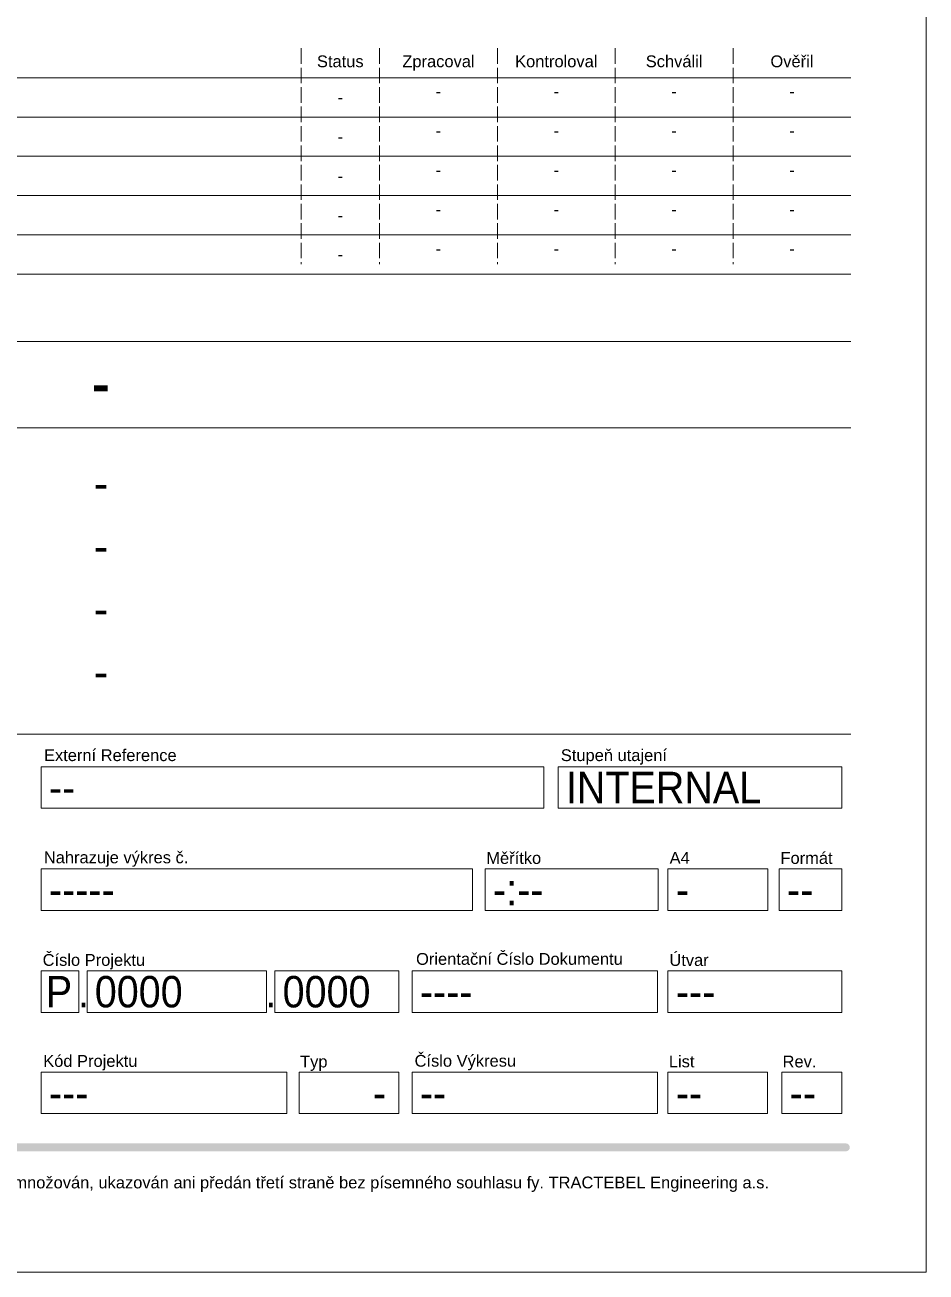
# Paper-space layout 'A3coversheet' of a CAD drawing. Header units: millimetres. Extents: x -333 to 87, y 136 to 433.
# Drawn here: x -27.8 to 86.9, y 136.2 to 295 of the extents above; entities that cross this region are included whole.
import ezdxf
from ezdxf.enums import TextEntityAlignment as Align

# ---------------------------------------------------------------- set-up
doc = ezdxf.new("R2010")
doc.units = ezdxf.units.MM
doc.header["$LTSCALE"] = 0.5
doc.linetypes.add('ACAD_ISO02W100', pattern=[15, 12, -3])
doc.layers.add('Border', color=7, linetype='Continuous', lineweight=0)
doc.layers.add('Border_TextCZ', color=7, linetype='Continuous', lineweight=0)
doc.layers.add('Border_TextCZAtr', color=7, linetype='Continuous')
doc.layers.add('BorderColor', color=7, linetype='Continuous')
doc.styles.add('Arial Unicode', font='ARIALUNI.TTF', dxfattribs={"width": 1.428571, "height": 0.007})
doc.styles.add('Arial_1.5', font='arial.ttf', dxfattribs={"height": 1.5})
doc.styles.add('Arial_4.0', font='arial.ttf', dxfattribs={"width": 0.9, "height": 4})
doc.styles.add('Arial_6.5', font='arial.ttf', dxfattribs={"width": 0.8, "height": 6.5})

# ---------------------------------------------------------------- blocks, each defined once
blk = doc.blocks.new('Flux')
at = {"layer": 'BorderColor', "linetype": 'Continuous', "lineweight": 0, "true_color": 0x00aaff}
h = blk.add_hatch(color=140, dxfattribs=at)
h.dxf.hatch_style = 1
h.paths.add_polyline_path([(-190.25, 0.49, 0.914214), (-190.25, -0.51), (-178.03, -0.51, -0.914214), (-178.03, 0.49)])
at = {"layer": 'BorderColor', "linetype": 'Continuous', "lineweight": 0, "true_color": 0x0078be}
h = blk.add_hatch(color=152, dxfattribs=at)
h.dxf.hatch_style = 1
h.paths.add_polyline_path([(-167.63, -0.51, 0.914214), (-167.63, 0.49), (-178.03, 0.49, 0.914214), (-178.03, -0.51)])
at = {"layer": 'BorderColor', "linetype": 'Continuous', "lineweight": 0, "true_color": 0x37b9c3}
h = blk.add_hatch(color=143, dxfattribs=at)
h.dxf.hatch_style = 1
h.paths.add_polyline_path([(-137.09, -0.51, -0.914214), (-137.09, 0.49), (-167.63, 0.49, -0.914214), (-167.63, -0.51)])
at = {"layer": 'BorderColor', "linetype": 'Continuous', "lineweight": 0, "true_color": 0x005a78}
h = blk.add_hatch(color=146, dxfattribs=at)
h.dxf.hatch_style = 1
h.paths.add_polyline_path([(-137.09, 0.49, 0.914214), (-137.09, -0.51), (-121.35, -0.51, 0.914214), (-121.35, 0.49)])
at = {"layer": 'BorderColor', "linetype": 'Continuous', "lineweight": 0, "true_color": 0x00aaff}
h = blk.add_hatch(color=140, dxfattribs=at)
h.dxf.hatch_style = 1
h.paths.add_polyline_path([(-100.47, -0.51, -0.914214), (-100.47, 0.49), (-121.35, 0.49, -0.914214), (-121.35, -0.51)])
at = {"layer": 'BorderColor', "linetype": 'Continuous', "lineweight": 0, "true_color": 0x0078be}
h = blk.add_hatch(color=152, dxfattribs=at)
h.dxf.hatch_style = 1
h.paths.add_polyline_path([(-100.47, 0.49, 0.914214), (-100.47, -0.51), (-85.42, -0.51, 0.914214), (-85.42, 0.49)])
at = {"layer": 'BorderColor', "linetype": 'Continuous', "lineweight": 0, "true_color": 0x91c896}
h = blk.add_hatch(color=113, dxfattribs=at)
h.dxf.hatch_style = 1
h.paths.add_polyline_path([(-85.42, 0.49, -0.914214), (-85.42, -0.51), (-71.75, -0.51, -0.914214), (-71.75, 0.49)])
at = {"layer": 'BorderColor', "linetype": 'Continuous', "lineweight": 0, "true_color": 0x005a78}
h = blk.add_hatch(color=146, dxfattribs=at)
h.dxf.hatch_style = 1
h.paths.add_polyline_path([(-71.75, 0.49, 0.914214), (-71.75, -0.51), (-53.68, -0.51, 0.914214), (-53.68, 0.49)])
at = {"layer": 'BorderColor', "linetype": 'Continuous', "lineweight": 0, "true_color": 0x37b9c3}
h = blk.add_hatch(color=143, dxfattribs=at)
h.dxf.hatch_style = 1
h.paths.add_polyline_path([(-53.68, 0.49, -0.914214), (-53.68, -0.51), (-42.64, -0.51, -0.914214), (-42.64, 0.49)])
at = {"layer": 'BorderColor', "linetype": 'Continuous', "lineweight": 0, "true_color": 0x0078be}
h = blk.add_hatch(color=152, dxfattribs=at)
h.dxf.hatch_style = 1
h.paths.add_polyline_path([(-42.64, 0.49, 0.914214), (-42.64, -0.51), (-29.31, -0.51, 0.914214), (-29.31, 0.49)])
at = {"layer": 'BorderColor', "linetype": 'Continuous', "lineweight": 0, "true_color": 0x00aaff}
h = blk.add_hatch(color=140, dxfattribs=at)
h.dxf.hatch_style = 1
h.paths.add_polyline_path([(-29.31, 0.49, -0.914214), (-29.31, -0.51), (-0.45, -0.51, 0.914214), (-0.45, 0.49)])
blk = doc.blocks.new('A3coversheet_v03_CZ')
at = {"layer": 'Border'}
blk.add_line((219.58, 152.06), (409.58, 152.06), dxfattribs=at)
at = {"layer": 'Border', "color": 7, "linetype": 'Continuous', "lineweight": 0, "flags": 128}
blk.add_lwpolyline([(0, 0), (420, 0), (420, 297), (0, 297)], close=True, dxfattribs=at)
at = {"layer": 'Border', "linetype": 'ACAD_ISO02W100', "ltscale": 0.33}
for points in [[(340.42, 155.81), (340.42, 128.31)], [(350.42, 155.81), (350.42, 128.31)], [(365.42, 155.81), (365.42, 128.31)], [(380.42, 155.81), (380.42, 128.31)], [(395.42, 155.81), (395.42, 128.31)]]:
    blk.add_lwpolyline(points, dxfattribs=at)
at = {"layer": 'Border'}
for points in [[(219.58, 152.06), (410.42, 152.06)], [(219.58, 147.06), (410.42, 147.06)], [(219.58, 142.06), (410.42, 142.06)], [(219.58, 137.06), (410.42, 137.06)], [(219.58, 132.06), (410.42, 132.06)], [(219.58, 127.06), (410.42, 127.06)], [(219.58, 118.5), (410.42, 118.5)], [(219.58, 107.5), (410.42, 107.5)], [(219.58, 68.5), (410.42, 68.5)]]:
    blk.add_lwpolyline(points, dxfattribs=at)
for points in [[(307.34, 59.05), (371.34, 59.05), (371.34, 64.34), (307.34, 64.34)], [(373.14, 59.05), (409.29, 59.05), (409.29, 64.34), (373.14, 64.34)], [(307.34, 46.05), (362.27, 46.05), (362.27, 51.34), (307.34, 51.34)], [(363.88, 46.05), (385.89, 46.05), (385.89, 51.34), (363.88, 51.34)], [(387.14, 46.05), (399.87, 46.05), (399.87, 51.34), (387.14, 51.34)], [(401.3, 46.05), (409.29, 46.05), (409.29, 51.34), (401.3, 51.34)], [(307.34, 33.05), (312.14, 33.05), (312.14, 38.34), (307.34, 38.34)], [(313.18, 33.05), (336.04, 33.05), (336.04, 38.34), (313.18, 38.34)], [(337.08, 33.05), (352.89, 33.05), (352.89, 38.34), (337.08, 38.34)], [(354.56, 33.05), (385.8, 33.05), (385.8, 38.34), (354.56, 38.34)], [(387.14, 33.05), (409.29, 33.05), (409.29, 38.34), (387.14, 38.34)], [(307.34, 20.17), (338.63, 20.17), (338.63, 25.46), (307.34, 25.46)], [(340.2, 20.17), (352.89, 20.17), (352.89, 25.46), (340.2, 25.46)], [(354.56, 20.17), (385.8, 20.17), (385.8, 25.46), (354.56, 25.46)], [(387.14, 20.17), (399.83, 20.17), (399.83, 25.46), (387.14, 25.46)], [(401.64, 20.17), (409.29, 20.17), (409.29, 25.46), (401.64, 25.46)]]:
    blk.add_lwpolyline(points, close=True, dxfattribs=at)
at = {"layer": 'BorderColor', "color": 7, "linetype": 'Continuous', "lineweight": 0}
blk.add_blockref('Flux', (410.28, 15.89), dxfattribs=at)
at = {"layer": 'Border', "style": 'Arial_4.0', "width": 0.9}
for p in [(312.02, 35.69), (335.88, 35.69)]:
    blk.add_text('.', height=4, dxfattribs=at).set_placement(p, align=Align.MIDDLE_LEFT)
at = {"layer": 'Border_TextCZ', "color": 7, "linetype": 'Continuous', "lineweight": 0, "style": 'Arial_1.5'}
blk.add_text('Status', height=1.5, dxfattribs=at).set_placement((345.42, 154.15), align=Align.MIDDLE_CENTER)
at = {"layer": 'Border_TextCZ', "color": 7, "linetype": 'Continuous', "lineweight": 13, "style": 'Arial_1.5'}
for s, p in [('Zpracoval', (357.92, 154.15)), ('Kontroloval', (372.92, 154.15)), ('Schválil', (387.92, 154.15)), ('Ověřil', (402.92, 154.15))]:
    blk.add_text(s, height=1.5, dxfattribs=at).set_placement(p, align=Align.MIDDLE_CENTER)
at = {"layer": 'Border_TextCZ', "color": 7, "linetype": 'Continuous', "lineweight": 0}
for s, style, p in [('Externí Reference', 'Arial_1.5', (307.7, 65.81)), ('Stupeň utajení', 'Arial Unicode', (373.5, 65.81)), ('Nahrazuje výkres č.', 'Arial_1.5', (307.68, 52.8)), ('Měřítko', 'Arial_1.5', (364.01, 52.72)), ('A4', 'Arial_1.5', (387.35, 52.74)), ('Formát', 'Arial_1.5', (401.46, 52.72)), ('Číslo Projektu', 'Arial_1.5', (307.53, 39.74)), ('Orientační Číslo Dokumentu', 'Arial_1.5', (355.07, 39.87)), ('Útvar', 'Arial_1.5', (387.32, 39.73)), ('Kód Projektu', 'Arial_1.5', (307.6, 26.88)), ('Typ', 'Arial_1.5', (340.3, 26.81)), ('Číslo Výkresu', 'Arial_1.5', (354.88, 26.9)), ('List', 'Arial_1.5', (387.25, 26.82)), ('Rev.', 'Arial_1.5', (401.73, 26.81)), ('UPOZORNĚNÍ! Tento výkres je majetkem fy. TRACTEBEL Engineering a.s. Nesmí být rozmnožován, ukazován ani předán třetí straně bez písemného souhlasu fy. TRACTEBEL Engineering a.s.', 'Arial Unicode', (219.85, 11.41))]:
    blk.add_text(s, height=1.5, dxfattribs=dict(at, style=style)).set_placement(p, align=Align.MIDDLE_LEFT)
at = {"layer": 'Border_TextCZAtr', "style": 'Arial_1.5'}
for tag, p in [('name1-5', (357.92, 149.56)), ('name2-5', (372.92, 149.56)), ('name3-5', (387.92, 149.56)), ('name4-5', (402.92, 149.56)), ('name2-4', (372.92, 144.56)), ('name3-4', (387.92, 144.56)), ('name1-4', (357.92, 144.56)), ('name4-4', (402.92, 144.56)), ('name1-3', (357.92, 139.56)), ('name2-3', (372.92, 139.56)), ('name3-3', (387.92, 139.56)), ('name4-3', (402.92, 139.56)), ('name1-2', (357.92, 134.56)), ('name2-2', (372.92, 134.56)), ('name3-2', (387.92, 134.56)), ('name4-2', (402.92, 134.56)), ('name1-1', (357.92, 129.56)), ('name2-1', (372.92, 129.56)), ('name3-1', (387.92, 129.56)), ('name4-1', (402.92, 129.56))]:
    blk.add_attdef(tag, text='', height=1.5, dxfattribs=at).set_placement(p, align=Align.CENTER)
for tag, p in [('rev-5', (223.5, 149.56)), ('date-5', (234.92, 149.56)), ('status-5', (345.42, 149.56)), ('rev-4', (223.5, 144.56)), ('date-4', (234.92, 144.56)), ('status-4', (345.42, 144.56)), ('rev-3', (223.5, 139.56)), ('date-3', (234.92, 139.56)), ('status-3', (345.42, 139.56)), ('rev-2', (223.5, 134.56)), ('date-2', (234.92, 134.56)), ('status-2', (345.42, 134.56)), ('rev-1', (223.5, 129.56)), ('date-1', (234.92, 129.56)), ('status-1', (345.42, 129.56))]:
    blk.add_attdef(tag, text='', height=1.5, dxfattribs=at).set_placement(p, align=Align.MIDDLE)
for tag, p in [('description-5', (243.42, 149.56)), ('description-4', (243.42, 144.56)), ('description-3', (243.42, 139.56)), ('description-2', (243.42, 134.56)), ('description-1', (243.42, 129.56))]:
    blk.add_attdef(tag, text='', height=1.5, dxfattribs=at).set_placement(p, align=Align.MIDDLE_LEFT)
at = {"layer": 'Border_TextCZAtr', "style": 'Arial_6.5', "width": 0.8}
blk.add_attdef('SUBJECT1', text='', height=6.5, dxfattribs=at).set_placement((314.94, 113.25), align=Align.MIDDLE_CENTER)
at = {"layer": 'Border_TextCZAtr', "style": 'Arial_4.0'}
for tag, p in [('SUBJECT2', (314.94, 100.42)), ('SUBJECT3', (314.94, 92.42)), ('SUBJECT4', (314.94, 84.42)), ('SUBJECT5', (314.94, 76.42))]:
    blk.add_attdef(tag, text='', height=4, dxfattribs=at).set_placement(p, align=Align.MIDDLE_CENTER)
at = {"layer": 'Border_TextCZAtr', "style": 'Arial_4.0', "width": 0.9}
for tag, p in [('EXTREF', (308.34, 61.7)), ('CONFIDENT', (374.14, 61.7)), ('scale', (364.88, 48.7)), ('sheet', (388.14, 48.7)), ('size', (402.3, 48.7)), ('REPLACES', (308.34, 48.7)), ('TYPPROJ', (307.94, 35.69)), ('PROJ_NUM', (314.18, 35.69)), ('TASK', (338.08, 35.69)), ('OCD', (355.56, 35.69)), ('ISSUER', (388.14, 35.69)), ('INDICATOR', (308.34, 22.81)), ('X', (349.57, 22.81)), ('NUMBER', (355.56, 22.81)), ('FOLIO', (388.14, 22.81)), ('REV', (402.64, 22.81))]:
    blk.add_attdef(tag, text='', height=4, dxfattribs=at).set_placement(p, align=Align.MIDDLE_LEFT)
at = {"layer": 'Border_TextCZAtr', "color": 7, "linetype": 'Continuous', "lineweight": 0, "style": 'Arial_4.0', "width": 0.9, "flags": 10}
blk.add_attdef('TP-', text='', height=4, dxfattribs=at).set_placement((341.2, 22.81), align=Align.MIDDLE_LEFT)

psp = doc.layouts.new('A3coversheet')

# ---------------------------------------------------------------- block references
at = {"layer": 'Border'}
ref = psp.add_blockref('A3coversheet_v03_CZ', (-333.08, 136.18), dxfattribs=at)
ref.add_attrib('SUBJECT1', '-', dxfattribs={"layer": 'Border_TextCZAtr', "height": 6.5, "style": 'Arial_6.5', "width": 0.8}).set_placement((-18.14, 249.44), align=Align.MIDDLE_CENTER)
ref.add_attrib('SUBJECT2', '-', dxfattribs={"layer": 'Border_TextCZAtr', "height": 4, "style": 'Arial_4.0'}).set_placement((-18.14, 236.6), align=Align.MIDDLE_CENTER)
ref.add_attrib('SUBJECT3', '-', dxfattribs={"layer": 'Border_TextCZAtr', "height": 4, "style": 'Arial_4.0'}).set_placement((-18.14, 228.6), align=Align.MIDDLE_CENTER)
ref.add_attrib('SUBJECT4', '-', dxfattribs={"layer": 'Border_TextCZAtr', "height": 4, "style": 'Arial_4.0'}).set_placement((-18.14, 220.6), align=Align.MIDDLE_CENTER)
ref.add_attrib('SUBJECT5', '-', dxfattribs={"layer": 'Border_TextCZAtr', "height": 4, "style": 'Arial_4.0'}).set_placement((-18.14, 212.6), align=Align.MIDDLE_CENTER)
ref.add_attrib('EXTREF', '--', dxfattribs={"layer": 'Border_TextCZAtr', "height": 4, "style": 'Arial_4.0', "width": 0.9}).set_placement((-24.75, 197.88), align=Align.MIDDLE_LEFT)
ref.add_attrib('CONFIDENT', 'INTERNAL', dxfattribs={"layer": 'Border_TextCZAtr', "height": 4, "style": 'Arial_4.0', "width": 0.9}).set_placement((41.06, 197.88), align=Align.MIDDLE_LEFT)
ref.add_attrib('status-1', '-', dxfattribs={"layer": 'Border_TextCZAtr', "height": 1.5, "style": 'Arial_1.5'}).set_placement((12.33, 265.74), align=Align.MIDDLE)
ref.add_attrib('status-2', '-', dxfattribs={"layer": 'Border_TextCZAtr', "height": 1.5, "style": 'Arial_1.5'}).set_placement((12.33, 270.74), align=Align.MIDDLE)
ref.add_attrib('status-3', '-', dxfattribs={"layer": 'Border_TextCZAtr', "height": 1.5, "style": 'Arial_1.5'}).set_placement((12.33, 275.74), align=Align.MIDDLE)
ref.add_attrib('status-4', '-', dxfattribs={"layer": 'Border_TextCZAtr', "height": 1.5, "style": 'Arial_1.5'}).set_placement((12.33, 280.74), align=Align.MIDDLE)
ref.add_attrib('status-5', '-', dxfattribs={"layer": 'Border_TextCZAtr', "height": 1.5, "style": 'Arial_1.5'}).set_placement((12.33, 285.74), align=Align.MIDDLE)
ref.add_attrib('name1-1', '-', dxfattribs={"layer": 'Border_TextCZAtr', "height": 1.5, "style": 'Arial_1.5'}).set_placement((24.83, 265.74), align=Align.CENTER)
ref.add_attrib('name1-2', '-', dxfattribs={"layer": 'Border_TextCZAtr', "height": 1.5, "style": 'Arial_1.5'}).set_placement((24.83, 270.74), align=Align.CENTER)
ref.add_attrib('name1-3', '-', dxfattribs={"layer": 'Border_TextCZAtr', "height": 1.5, "style": 'Arial_1.5'}).set_placement((24.83, 275.74), align=Align.CENTER)
ref.add_attrib('name1-4', '-', dxfattribs={"layer": 'Border_TextCZAtr', "height": 1.5, "style": 'Arial_1.5'}).set_placement((24.83, 280.74), align=Align.CENTER)
ref.add_attrib('name1-5', '-', dxfattribs={"layer": 'Border_TextCZAtr', "height": 1.5, "style": 'Arial_1.5'}).set_placement((24.83, 285.74), align=Align.CENTER)
ref.add_attrib('name2-1', '-', dxfattribs={"layer": 'Border_TextCZAtr', "height": 1.5, "style": 'Arial_1.5'}).set_placement((39.83, 265.74), align=Align.CENTER)
ref.add_attrib('name2-2', '-', dxfattribs={"layer": 'Border_TextCZAtr', "height": 1.5, "style": 'Arial_1.5'}).set_placement((39.83, 270.74), align=Align.CENTER)
ref.add_attrib('name2-3', '-', dxfattribs={"layer": 'Border_TextCZAtr', "height": 1.5, "style": 'Arial_1.5'}).set_placement((39.83, 275.74), align=Align.CENTER)
ref.add_attrib('name2-4', '-', dxfattribs={"layer": 'Border_TextCZAtr', "height": 1.5, "style": 'Arial_1.5'}).set_placement((39.83, 280.74), align=Align.CENTER)
ref.add_attrib('name2-5', '-', dxfattribs={"layer": 'Border_TextCZAtr', "height": 1.5, "style": 'Arial_1.5'}).set_placement((39.83, 285.74), align=Align.CENTER)
ref.add_attrib('name3-1', '-', dxfattribs={"layer": 'Border_TextCZAtr', "height": 1.5, "style": 'Arial_1.5'}).set_placement((54.83, 265.74), align=Align.CENTER)
ref.add_attrib('name3-2', '-', dxfattribs={"layer": 'Border_TextCZAtr', "height": 1.5, "style": 'Arial_1.5'}).set_placement((54.83, 270.74), align=Align.CENTER)
ref.add_attrib('name3-3', '-', dxfattribs={"layer": 'Border_TextCZAtr', "height": 1.5, "style": 'Arial_1.5'}).set_placement((54.83, 275.74), align=Align.CENTER)
ref.add_attrib('name3-4', '-', dxfattribs={"layer": 'Border_TextCZAtr', "height": 1.5, "style": 'Arial_1.5'}).set_placement((54.83, 280.74), align=Align.CENTER)
ref.add_attrib('name3-5', '-', dxfattribs={"layer": 'Border_TextCZAtr', "height": 1.5, "style": 'Arial_1.5'}).set_placement((54.83, 285.74), align=Align.CENTER)
ref.add_attrib('name4-1', '-', dxfattribs={"layer": 'Border_TextCZAtr', "height": 1.5, "style": 'Arial_1.5'}).set_placement((69.83, 265.74), align=Align.CENTER)
ref.add_attrib('name4-2', '-', dxfattribs={"layer": 'Border_TextCZAtr', "height": 1.5, "style": 'Arial_1.5'}).set_placement((69.83, 270.74), align=Align.CENTER)
ref.add_attrib('name4-3', '-', dxfattribs={"layer": 'Border_TextCZAtr', "height": 1.5, "style": 'Arial_1.5'}).set_placement((69.83, 275.74), align=Align.CENTER)
ref.add_attrib('name4-4', '-', dxfattribs={"layer": 'Border_TextCZAtr', "height": 1.5, "style": 'Arial_1.5'}).set_placement((69.83, 280.74), align=Align.CENTER)
ref.add_attrib('name4-5', '-', dxfattribs={"layer": 'Border_TextCZAtr', "height": 1.5, "style": 'Arial_1.5'}).set_placement((69.83, 285.74), align=Align.CENTER)
ref.add_attrib('REPLACES', '-----', dxfattribs={"layer": 'Border_TextCZAtr', "height": 4, "style": 'Arial_4.0', "width": 0.9}).set_placement((-24.75, 184.88), align=Align.MIDDLE_LEFT)
ref.add_attrib('scale', '-:--', dxfattribs={"layer": 'Border_TextCZAtr', "height": 4, "style": 'Arial_4.0', "width": 0.9}).set_placement((31.79, 184.88), align=Align.MIDDLE_LEFT)
ref.add_attrib('sheet', '-', dxfattribs={"layer": 'Border_TextCZAtr', "height": 4, "style": 'Arial_4.0', "width": 0.9}).set_placement((55.06, 184.88), align=Align.MIDDLE_LEFT)
ref.add_attrib('size', '--', dxfattribs={"layer": 'Border_TextCZAtr', "height": 4, "style": 'Arial_4.0', "width": 0.9}).set_placement((69.22, 184.88), align=Align.MIDDLE_LEFT)
ref.add_attrib('TYPPROJ', 'P', dxfattribs={"layer": 'Border_TextCZAtr', "height": 4, "style": 'Arial_4.0', "width": 0.9}).set_placement((-25.15, 171.88), align=Align.MIDDLE_LEFT)
ref.add_attrib('TASK', '0000', dxfattribs={"layer": 'Border_TextCZAtr', "height": 4, "style": 'Arial_4.0', "width": 0.9}).set_placement((5, 171.88), align=Align.MIDDLE_LEFT)
ref.add_attrib('X', '-', dxfattribs={"layer": 'Border_TextCZAtr', "height": 4, "style": 'Arial_4.0', "width": 0.9}).set_placement((16.49, 159), align=Align.MIDDLE_LEFT)
ref.add_attrib('NUMBER', '--', dxfattribs={"layer": 'Border_TextCZAtr', "height": 4, "style": 'Arial_4.0', "width": 0.9}).set_placement((22.48, 159), align=Align.MIDDLE_LEFT)
ref.add_attrib('FOLIO', '--', dxfattribs={"layer": 'Border_TextCZAtr', "height": 4, "style": 'Arial_4.0', "width": 0.9}).set_placement((55.06, 159), align=Align.MIDDLE_LEFT)
ref.add_attrib('REV', '--', dxfattribs={"layer": 'Border_TextCZAtr', "height": 4, "style": 'Arial_4.0', "width": 0.9}).set_placement((69.56, 159), align=Align.MIDDLE_LEFT)
ref.add_attrib('ISSUER', '---', dxfattribs={"layer": 'Border_TextCZAtr', "height": 4, "style": 'Arial_4.0', "width": 0.9}).set_placement((55.06, 171.88), align=Align.MIDDLE_LEFT)
ref.add_attrib('OCD', '----', dxfattribs={"layer": 'Border_TextCZAtr', "height": 4, "style": 'Arial_4.0', "width": 0.9}).set_placement((22.48, 171.88), align=Align.MIDDLE_LEFT)
ref.add_attrib('PROJ_NUM', '0000', dxfattribs={"layer": 'Border_TextCZAtr', "height": 4, "style": 'Arial_4.0', "width": 0.9}).set_placement((-18.91, 171.88), align=Align.MIDDLE_LEFT)
ref.add_attrib('INDICATOR', '---', dxfattribs={"layer": 'Border_TextCZAtr', "height": 4, "style": 'Arial_4.0', "width": 0.9}).set_placement((-24.75, 159), align=Align.MIDDLE_LEFT)

doc.saveas('drawing.dxf')
